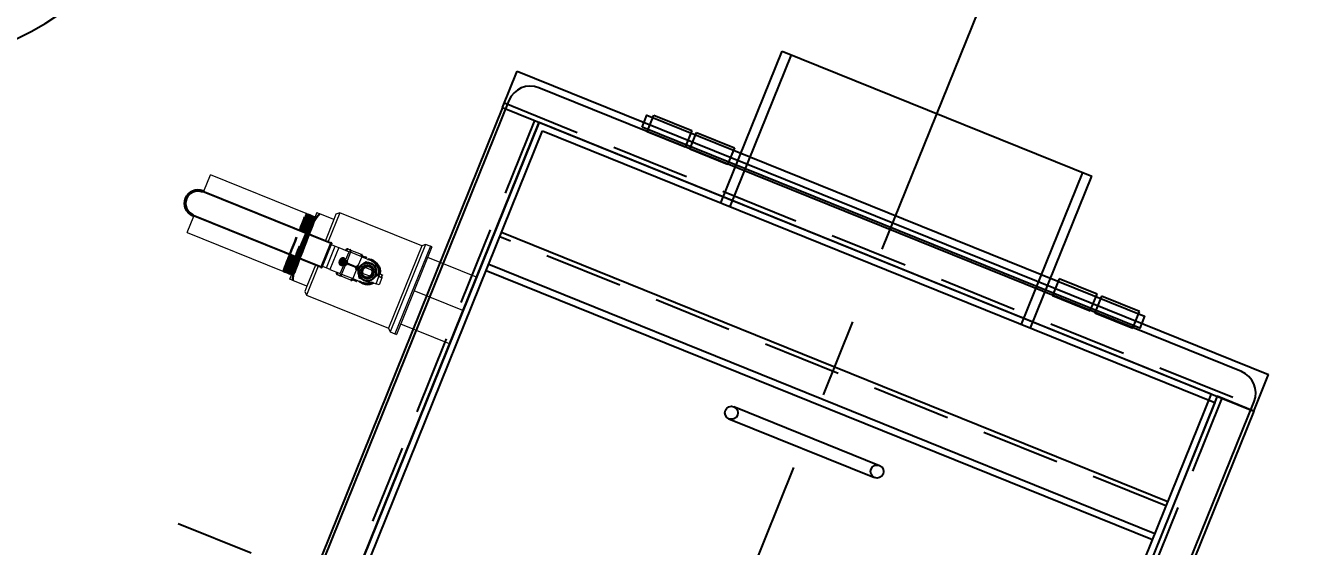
# Model space of a CAD drawing. Extents: x -1889 to 1550, y -1971 to 1122.
# Drawn here: x 401.24 to 450.37, y 809.19 to 829.07 of the extents above; entities that cross this region are included whole.
import ezdxf
from ezdxf.enums import TextEntityAlignment as Align

# ---------------------------------------------------------------- set-up
doc = ezdxf.new("R2010")
doc.units = 0
doc.header["$LTSCALE"] = 12
doc.header["$MEASUREMENT"] = 0
doc.linetypes.add('CENTER', pattern=[2, 1.25, -0.25, 0.25, -0.25])
doc.linetypes.add('HIDDEN', pattern=[0.375, 0.25, -0.125])
doc.layers.get('0').update_dxf_attribs({"linetype": 'CONTINUOUS'})
for name, color, linetype in [('1.25x1.25x.25', 34, 'CONTINUOUS'), ('12 PIPE', 7, 'CONTINUOUS'), ('CENTER', 6, 'CENTER'), ('COVER', 3, 'CONTINUOUS'), ('DIM', 1, 'CONTINUOUS'), ('HANDLE', 2, 'CONTINUOUS')]:
    doc.layers.add(name, color=color, linetype=linetype)
doc.layers.add('AM_0', color=7, linetype='CONTINUOUS', lineweight=30)
doc.styles.add('ROMANS', font='ROMANS.shx', dxfattribs={"width": 0.85, "height": 5.76})

# ---------------------------------------------------------------- blocks, each defined once
blk = doc.blocks.new('Nozzle Callout')
blk.add_line((0.25, 0), (-0.25, 0))
blk.add_circle((0, 0), 0.25)
at = {"style": 'ROMANS', "width": 0.9}
for tag, p in [('NZ-ID', (0, 0.125)), ('NZ-SZ', (0, -0.125))]:
    blk.add_attdef(tag, text='', height=0.0975, dxfattribs=at).set_placement(p, align=Align.MIDDLE)

msp = doc.modelspace()

# ---------------------------------------------------------------- linework, layer by layer
at = {"layer": '1.25x1.25x.25'}
for p, q in [((419.45021, 825.94701), (420.01212, 827.33779)), ((420.01212, 827.33779), (448.69687, 815.7484)), ((419.45021, 825.94701), (408.93781, 799.92792)), ((419.45021, 825.94701), (448.13496, 814.35762)), ((420.84099, 825.3851), (410.32859, 799.36601)), ((448.13496, 814.35762), (448.69687, 815.7484)), ((446.74418, 814.91953), (436.23179, 788.90043)), ((448.13496, 814.35762), (446.74418, 814.91953)), ((448.13496, 814.35762), (437.62256, 788.33852))]:
    msp.add_line(p, q, dxfattribs=at)
at = {"layer": '1.25x1.25x.25', "linetype": 'HIDDEN'}
for p, q in [((419.52045, 826.12086), (448.2052, 814.53147)), ((420.66714, 825.45534), (410.15474, 799.43624)), ((446.91803, 814.84929), (436.40563, 788.83019))]:
    msp.add_line(p, q, dxfattribs=at)
at = {"layer": '12 PIPE'}
for p, q in [((427.78814, 822.30864), (430.12943, 828.10354)), ((428.13583, 822.16816), (430.47712, 827.96306)), ((430.12943, 828.10354), (441.95102, 823.3273)), ((439.26204, 817.67288), (441.60333, 823.46778)), ((439.60973, 817.5324), (441.95102, 823.3273))]:
    msp.add_line(p, q, dxfattribs=at)
at = {"layer": 'AM_0', "lineweight": 18}
for p, q in [((408.04015, 822.74839), (408.29394, 823.37655)), ((411.94872, 821.89993), (408.29394, 823.37655)), ((407.98854, 822.7261), (408.00352, 822.76318)), ((412.87526, 820.75173), (407.98854, 822.7261)), ((408.00352, 822.76318), (412.89025, 820.78882)), ((407.40425, 821.17449), (407.65805, 821.80266)), ((407.63641, 821.85454), (407.62142, 821.81746)), ((412.50815, 819.84309), (407.62142, 821.81746)), ((407.63641, 821.85454), (412.52313, 819.88018)), ((411.89242, 821.7606), (411.69492, 821.27176)), ((411.86832, 821.69692), (411.89074, 821.75608)), ((411.89074, 821.75608), (411.89242, 821.7606)), ((411.94872, 821.89993), (411.89242, 821.7606)), ((411.99885, 821.86215), (411.94872, 821.89993)), ((412.0107, 821.87273), (411.9959, 821.86117)), ((412.02194, 821.86766), (412.01084, 821.87255)), ((412.02136, 821.86634), (412.02204, 821.86747)), ((412.02618, 821.83811), (412.02207, 821.86735)), ((412.06229, 821.81434), (412.02636, 821.84142)), ((412.10162, 821.83254), (412.09046, 821.83746)), ((412.35617, 821.93753), (412.09863, 821.30009)), ((412.09998, 821.82806), (412.09968, 821.82347)), ((412.12519, 821.76694), (412.10961, 821.77869)), ((412.18124, 821.79746), (412.17001, 821.8024)), ((412.20025, 821.72882), (412.19031, 821.73284)), ((412.26077, 821.76241), (412.24959, 821.76733)), ((412.35617, 821.93753), (412.47004, 821.89153)), ((413.00767, 821.67431), (412.47004, 821.89153)), ((413.00767, 821.67431), (412.68364, 820.87229)), ((413.22858, 821.93148), (412.78423, 820.83165)), ((413.08736, 821.87153), (413.00767, 821.67431)), ((413.22858, 821.93148), (413.08736, 821.87153)), ((416.36879, 820.66275), (413.22858, 821.93148)), ((407.40425, 821.17449), (411.05903, 819.69787)), ((411.76082, 821.41772), (411.70286, 821.26855)), ((411.80086, 821.28067), (411.78347, 821.23599)), ((412.05162, 821.20597), (412.02529, 821.13828)), ((412.03214, 821.13552), (412.09863, 821.30009)), ((412.52313, 819.88018), (412.87526, 820.75173)), ((412.91235, 820.73675), (412.56022, 819.86519)), ((412.7227, 819.82112), (413.05984, 820.65558)), ((413.19097, 820.60261), (412.85382, 819.76814)), ((412.89025, 820.78882), (412.87526, 820.75173)), ((412.91235, 820.73675), (412.87526, 820.75173)), ((412.90486, 820.7182), (413.05984, 820.65558)), ((413.05984, 820.65558), (413.19097, 820.60261)), ((413.19097, 820.60261), (413.58729, 820.44248)), ((413.61726, 820.51666), (413.54868, 820.54436)), ((413.61726, 820.51666), (414.04622, 820.34334)), ((416.36879, 820.66275), (415.09798, 817.51737)), ((416.50742, 820.7216), (415.15682, 817.37875)), ((416.69142, 820.64941), (415.33933, 817.30285)), ((416.75189, 820.62498), (415.3998, 817.27842)), ((416.50742, 820.7216), (416.36879, 820.66275)), ((416.69068, 820.64755), (416.50742, 820.7216)), ((416.75189, 820.62498), (416.69142, 820.64941)), ((411.31282, 820.32603), (411.05903, 819.69787)), ((411.33218, 820.31821), (411.32382, 820.29674)), ((411.326, 819.38778), (411.58355, 820.02521)), ((411.41283, 820.28563), (411.36432, 820.16083)), ((411.58355, 820.02521), (411.65004, 820.18979)), ((413.34472, 820.19054), (413.25066, 819.95775)), ((413.45618, 820.11797), (413.58729, 820.44248)), ((413.45618, 820.11797), (413.50863, 820.09678)), ((413.53111, 820.00141), (413.47866, 820.0226)), ((413.63974, 820.42129), (413.50863, 820.09678)), ((414.0687, 820.24798), (413.63974, 820.42129)), ((414.0687, 820.24798), (413.93759, 819.92346)), ((414.0687, 820.24798), (414.45279, 820.0928)), ((414.07243, 819.94664), (414.22893, 820.06892)), ((414.07593, 820.29899), (414.23045, 820.23655)), ((414.22671, 820.22728), (414.07666, 820.2879)), ((414.21172, 820.1902), (414.22671, 820.22728)), ((414.23598, 820.22354), (414.22099, 820.18645)), ((414.23045, 820.23655), (414.22671, 820.22728)), ((414.23598, 820.22354), (414.22671, 820.22728)), ((414.22893, 820.06892), (414.41308, 819.99452)), ((418.45287, 819.47431), (416.59093, 820.22658)), ((411.05903, 819.69787), (411.08088, 819.69518)), ((411.08036, 819.69892), (411.0817, 819.68939)), ((411.08191, 819.68944), (411.09335, 819.68523)), ((411.09309, 819.68631), (411.09447, 819.68826)), ((411.0936, 819.68539), (411.10362, 819.69322)), ((411.10316, 819.69245), (411.15963, 819.68551)), ((411.15944, 819.6869), (411.16332, 819.65929)), ((411.16344, 819.65942), (411.17503, 819.65515)), ((411.2067, 819.67973), (411.23945, 819.67571)), ((411.24517, 819.62932), (411.25651, 819.62514)), ((411.30794, 819.66533), (411.31788, 819.66131)), ((411.32684, 819.59924), (411.3383, 819.59502)), ((411.3383, 819.59786), (411.33981, 819.59912)), ((411.35916, 819.81172), (411.37951, 819.86556)), ((411.38956, 819.63524), (411.3995, 819.63122)), ((412.40213, 819.88593), (411.95777, 818.7861)), ((412.30154, 819.92657), (411.9775, 819.12455)), ((412.52313, 819.88018), (412.50815, 819.84309)), ((412.56022, 819.86519), (412.52313, 819.88018)), ((412.56771, 819.88374), (412.7227, 819.82112)), ((412.85382, 819.76814), (412.7227, 819.82112)), ((412.85382, 819.76814), (413.25015, 819.60802)), ((413.1516, 819.56155), (413.22018, 819.53384)), ((413.64914, 819.36053), (413.22018, 819.53384)), ((413.25015, 819.60802), (413.38126, 819.93253)), ((413.43371, 819.91134), (413.30259, 819.58683)), ((413.30259, 819.58683), (413.73156, 819.41351)), ((413.43371, 819.91134), (413.38126, 819.93253)), ((413.46368, 819.98551), (413.51612, 819.96432)), ((413.84019, 819.83339), (413.51612, 819.96432)), ((413.85517, 819.87048), (413.53111, 820.00141)), ((413.86267, 819.73803), (413.73156, 819.41351)), ((413.84019, 819.83339), (413.85517, 819.87048)), ((413.89453, 819.87351), (413.8664, 819.80388)), ((413.91592, 819.82436), (414.07243, 819.94664)), ((413.94356, 819.62769), (413.91592, 819.82436)), ((413.97121, 819.43101), (413.94356, 819.62769)), ((414.07066, 819.62703), (414.09765, 819.61612)), ((414.37713, 819.50321), (414.09765, 819.61612)), ((414.19131, 819.84792), (414.16431, 819.85883)), ((414.19131, 819.84792), (414.47078, 819.73501)), ((414.41308, 819.99452), (414.59723, 819.92012)), ((414.49777, 819.7241), (414.47078, 819.73501)), ((414.65251, 819.52676), (414.496, 819.40449)), ((414.59723, 819.92012), (414.62487, 819.72344)), ((414.62487, 819.72344), (414.65251, 819.52676)), ((414.71437, 819.51256), (414.70502, 819.5161)), ((414.74004, 819.61373), (414.73013, 819.61507)), ((414.73719, 819.6273), (414.85186, 819.55565)), ((414.84657, 819.54716), (414.74004, 819.61373)), ((414.81599, 819.4715), (414.84657, 819.54716)), ((414.85584, 819.54342), (414.82527, 819.46775)), ((414.84657, 819.54716), (414.85186, 819.55565)), ((414.85584, 819.54342), (414.84657, 819.54716)), ((411.43987, 819.34177), (411.326, 819.38778)), ((411.9775, 819.12455), (411.43987, 819.34177)), ((411.9775, 819.12455), (411.89782, 818.92733)), ((413.85585, 819.30937), (413.70132, 819.3718)), ((413.70955, 819.37926), (413.85959, 819.31864)), ((413.73156, 819.41351), (414.11564, 819.25833)), ((413.85585, 819.30937), (413.85959, 819.31864)), ((413.85959, 819.31864), (413.87458, 819.35573)), ((413.85959, 819.31864), (413.86886, 819.3149)), ((413.88385, 819.35198), (413.86886, 819.3149)), ((414.15535, 819.35661), (413.97121, 819.43101)), ((414.3395, 819.28221), (414.15535, 819.35661)), ((414.496, 819.40449), (414.3395, 819.28221)), ((414.37713, 819.50321), (414.40412, 819.4923)), ((414.48282, 819.27176), (414.61605, 819.21794)), ((414.61605, 819.21794), (414.72843, 819.49609)), ((414.73195, 819.17111), (414.61605, 819.21794)), ((414.72843, 819.49609), (414.70145, 819.50699)), ((414.71437, 819.51256), (414.81599, 819.4715)), ((414.72843, 819.49609), (414.84433, 819.44926)), ((414.84433, 819.44926), (414.73195, 819.17111)), ((414.81225, 819.46223), (414.81599, 819.4715)), ((414.82527, 819.46775), (414.81599, 819.4715)), ((411.89782, 818.92733), (411.95777, 818.7861)), ((411.95777, 818.7861), (415.09798, 817.51737)), ((417.93778, 818.19943), (416.07585, 818.9517)), ((417.4227, 816.92455), (415.56076, 817.67682)), ((415.09798, 817.51737), (415.15682, 817.37875)), ((415.15682, 817.37875), (415.34008, 817.30471)), ((415.33933, 817.30285), (415.3998, 817.27842))]:
    msp.add_line(p, q, dxfattribs=at)
at = {"layer": 'AM_0', "flags": 128}
for points in [[(411.40072, 819.63463), (411.48339, 819.61131), (411.49762, 819.65308), (411.52442, 819.72598), (411.56283, 819.8276), (411.61161, 819.95492), (411.66913, 820.10384), (411.73353, 820.2698), (411.8027, 820.44756), (411.8744, 820.63159), (411.94631, 820.81612), (412.01608, 820.99536), (412.08146, 821.16375), (412.1403, 821.31594), (412.19071, 821.44728), (412.231, 821.55355), (412.25986, 821.63155), (412.27627, 821.67872), (412.27969, 821.69375), (412.26988, 821.67604), (412.24715, 821.62632), (412.21206, 821.54603), (412.16571, 821.43786), (412.10942, 821.30512), (412.04495, 821.1521), (411.97421, 820.98357), (411.89937, 820.80491), (411.82271, 820.62173), (411.74657, 820.43983), (411.67328, 820.26498), (411.60504, 820.10265), (411.54398, 819.95807), (411.49189, 819.83571), (411.45039, 819.73956), (411.42067, 819.67256), (411.40365, 819.63698), (411.39972, 819.63382), (411.40901, 819.66339), (411.4311, 819.72461), (411.46527, 819.81575), (411.51033, 819.93384), (411.56484, 820.07532), (411.62698, 820.23567), (411.69474, 820.40996), (411.76592, 820.59268), (411.8382, 820.77814), (411.90925, 820.96055), (411.97674, 821.13416), (412.03851, 821.2936), (412.0925, 821.4338), (412.137, 821.55049), (412.17046, 821.63988), (412.19184, 821.69935), (412.20031, 821.72688), (412.19561, 821.72181), (412.17774, 821.68414), (412.14726, 821.61526), (412.10499, 821.51719), (412.05224, 821.39319), (411.99055, 821.24706), (411.92183, 821.08352), (411.84813, 820.90767), (411.77172, 820.72511), (411.69492, 820.54159), (411.62008, 820.36291), (411.54948, 820.19474), (411.48526, 820.04235), (411.4294, 819.91064), (411.38353, 819.80368), (411.3491, 819.725), (411.32703, 819.67696), (411.31804, 819.66125), (411.32225, 819.67824), (411.33954, 819.72761), (411.36923, 819.80765), (411.41038, 819.91605), (411.46156, 820.04929), (411.52115, 820.20333), (411.61473, 820.20406)], [(411.86832, 821.69692), (411.81947, 821.56945), (411.76082, 821.41772)], [(411.85276, 821.20799), (411.77604, 821.25045), (411.8372, 821.40803), (411.89273, 821.55173), (411.93783, 821.66957), (411.97382, 821.7649), (411.99753, 821.82979), (412.00967, 821.86609), (412.08883, 821.83376)], [(411.91941, 821.58721), (411.86446, 821.44463), (411.80086, 821.28067)], [(412.06, 821.8113), (412.06124, 821.81231), (412.05245, 821.78509), (412.03128, 821.72717), (412.00398, 821.65477), (411.96791, 821.56067), (411.92551, 821.4509), (411.87583, 821.32307), (411.83391, 821.21561)], [(411.93337, 821.17542), (411.87137, 821.25581), (411.9325, 821.41337), (411.98423, 821.54763), (412.02808, 821.6624), (412.06021, 821.74814), (412.08158, 821.80727), (412.09024, 821.83491), (412.16933, 821.80087)], [(411.89109, 821.1925), (411.90966, 821.24063), (411.96529, 821.3854), (412.01481, 821.51535), (412.05412, 821.61973), (412.08415, 821.70142), (412.10238, 821.75366), (412.1092, 821.77788), (412.10793, 821.77647)], [(412.12427, 821.76572), (412.12498, 821.76687), (412.11951, 821.74794), (412.1019, 821.69876), (412.07259, 821.62064), (412.03114, 821.51225), (411.98129, 821.38331), (411.92161, 821.22977), (411.90489, 821.18693)], [(411.99654, 821.79123), (411.96393, 821.70396), (411.91941, 821.58721)], [(412.0577, 821.70644), (412.01771, 821.60091), (411.9667, 821.46809)], [(412.01399, 821.14285), (411.96811, 821.2647), (412.02559, 821.41317), (412.07652, 821.54549), (412.11649, 821.65062), (412.14666, 821.73156), (412.16437, 821.78158), (412.17012, 821.80211), (412.24933, 821.76675)], [(411.97461, 821.15876), (412.02843, 821.29767), (412.08242, 821.43787), (412.12692, 821.55456), (412.16039, 821.64395), (412.18176, 821.70342), (412.19024, 821.73095), (412.18931, 821.72996)], [(412.02204, 821.86747), (412.01614, 821.8463), (411.99654, 821.79123)], [(412.11428, 821.61033), (412.06745, 821.48786), (412.01061, 821.34062)], [(412.16662, 821.50371), (412.11356, 821.36582), (412.05162, 821.20597)], [(412.09968, 821.82347), (412.08534, 821.78141), (412.0577, 821.70644)], [(412.09033, 821.83767), (412.0655, 821.81828), (412.05827, 821.81263)], [(412.10939, 821.77732), (412.10621, 821.79992), (412.10167, 821.83222)], [(412.17211, 821.76658), (412.14956, 821.70422), (412.11428, 821.61033)], [(412.16993, 821.80256), (412.14511, 821.78317), (412.12295, 821.76586)], [(412.23948, 821.69717), (412.20906, 821.61532), (412.16662, 821.50371)], [(412.18016, 821.7944), (412.18114, 821.7955), (412.17211, 821.76658)], [(412.19036, 821.73254), (412.18581, 821.76484), (412.18127, 821.79714)], [(412.24955, 821.76749), (412.22472, 821.74809), (412.20012, 821.72888)], [(412.25986, 821.75953), (412.25685, 821.74671), (412.23948, 821.69717)], [(412.26998, 821.69749), (412.26544, 821.72979), (412.2609, 821.76209)], [(411.32086, 820.32278), (411.32605, 820.33614), (411.39336, 820.50886), (411.46595, 820.69485), (411.52505, 820.84621), (411.58494, 820.99955)], [(411.9667, 821.46809), (411.90635, 821.31215), (411.86407, 821.20342)], [(412.01061, 821.34062), (411.94563, 821.17323), (411.9447, 821.17084)], [(412.09863, 821.30009), (412.08093, 821.2545), (412.04134, 821.1318)], [(411.16387, 819.66124), (411.08377, 819.6991), (411.09711, 819.7382), (411.12304, 819.80876), (411.15941, 819.90486), (411.20712, 820.02932), (411.26218, 820.1717), (411.40152, 820.2902)], [(411.24558, 819.63134), (411.16751, 819.67565), (411.18427, 819.72351), (411.21231, 819.79901), (411.25231, 819.90435), (411.30089, 820.03073), (411.35937, 820.18179), (411.48216, 820.25762)], [(411.32382, 820.29674), (411.25909, 820.12997), (411.20275, 819.98398)], [(411.20687, 819.6811), (411.20612, 819.67996), (411.21079, 819.69884), (411.22717, 819.7465), (411.25563, 819.82431), (411.29382, 819.92591), (411.34265, 820.05416), (411.39812, 820.19851), (411.42918, 820.27902)], [(411.46228, 820.26565), (411.44579, 820.22342), (411.38703, 820.0724), (411.33752, 819.94443), (411.29584, 819.83569), (411.26558, 819.75537), (411.24588, 819.70105), (411.23847, 819.67727), (411.23928, 819.67831)], [(411.32766, 819.60238), (411.24493, 819.63049), (411.25227, 819.65501), (411.27153, 819.70881), (411.30318, 819.79347), (411.34451, 819.90191), (411.39665, 820.03726), (411.45515, 820.18823), (411.5628, 820.22504)], [(411.36432, 820.16083), (411.30466, 820.0066), (411.25454, 819.87598)], [(411.40788, 820.03248), (411.354, 819.89256), (411.31068, 819.7788)], [(411.3911, 819.63907), (411.47331, 819.61539), (411.48754, 819.65716), (411.51434, 819.73006), (411.55275, 819.83168), (411.60154, 819.95899), (411.65905, 820.10791), (411.60465, 820.20813)], [(411.49347, 820.25305), (411.47056, 820.19419), (411.40788, 820.03248)], [(411.47921, 819.76698), (411.43083, 819.88405), (411.48212, 820.01721), (411.54285, 820.17376), (411.64341, 820.19247)], [(411.57409, 820.22047), (411.5123, 820.06134), (411.45494, 819.91281)], [(411.6583, 820.18645), (411.65749, 820.18507), (411.58355, 820.02521)], [(413.41872, 820.02525), (413.43064, 820.06893), (413.43144, 820.11186), (413.42101, 820.14937), (413.4005, 820.17742), (413.37212, 820.19294), (413.33895, 820.19427), (413.30459, 820.18126), (413.27275, 820.15532), (413.24689, 820.11926), (413.22981, 820.07699), (413.22336, 820.03308), (413.22824, 819.99231), (413.24393, 819.95907), (413.26871, 819.93699), (413.29991, 819.92844), (413.33414, 819.93437), (413.3677, 819.95411), (413.39695, 819.98554), (413.41872, 820.02525)], [(414.3011, 820.15408), (414.36831, 820.1473), (414.44595, 820.12615), (414.52131, 820.09166), (414.64468, 819.9939), (414.73144, 819.86152), (414.7578, 819.78556), (414.77128, 819.70374), (414.76375, 819.6107)], [(411.12231, 819.77176), (411.10088, 819.71214), (411.09309, 819.68631)], [(411.20275, 819.98398), (411.15664, 819.86336), (411.12231, 819.77176)], [(411.17525, 819.65533), (411.20096, 819.67541), (411.20867, 819.68144)], [(411.18915, 819.70102), (411.17608, 819.66211), (411.17656, 819.65931)], [(411.25454, 819.87598), (411.2156, 819.77306), (411.18915, 819.70102)], [(411.23809, 819.67815), (411.24058, 819.66045), (411.24497, 819.62926)], [(411.26111, 819.64298), (411.25652, 819.62514), (411.25753, 819.62692)], [(411.2569, 819.6253), (411.28261, 819.64538), (411.30808, 819.66527)], [(411.31068, 819.7788), (411.27937, 819.69473), (411.26111, 819.64298)], [(411.31784, 819.66161), (411.32222, 819.63042), (411.32661, 819.59923)], [(411.37149, 819.69313), (411.34816, 819.62883), (411.3383, 819.59786)], [(411.33852, 819.59521), (411.36423, 819.61529), (411.3897, 819.63518)], [(411.45494, 819.91281), (411.40748, 819.78878), (411.37149, 819.69313)], [(411.39946, 819.63152), (411.40385, 819.60032), (411.40824, 819.56913)], [(414.51803, 819.25754), (414.45443, 819.22271), (414.37566, 819.20235), (414.29206, 819.19525), (414.21055, 819.20198), (414.12869, 819.22279), (413.98784, 819.29855), (413.97033, 819.31704)]]:
    msp.add_lwpolyline(points, dxfattribs=at)
at = {"layer": 'AM_0'}
msp.add_circle((414.28422, 819.67556), 0.25471, dxfattribs=at)
for centre, radius, start, end in [((407.81247, 822.29032), 0.51, 68, 248), ((407.81247, 822.29032), 0.47, 68, 248), ((364.77987, 839.49324), 50.33926, 338.774022, 339.368733), ((400.36129, 825.83948), 12.33024, 338.048981, 341.062294), ((396.38307, 827.59413), 16.57016, 339.151771, 339.387219), ((414.09302, 820.45998), 2.16411, 138.586343, 157.157499), ((674.72794, 718.05934), 282.33172, 158.6919123, 158.7827578), ((412.87526, 820.75173), 0.04, 338, 68), ((413.53557, 820.47416), 0.07141, 79.421754, 166.049467), ((413.57792, 820.45705), 0.07141, 329.950533, 56.578246), ((422.22655, 815.81369), 11.80212, 157.536798, 160.778464), ((422.31362, 815.87065), 11.84449, 157.951703, 161.163997), ((423.68892, 815.26978), 13.28469, 157.77613, 160.579195), ((458.10496, 802.2287), 49.94323, 158.859397, 159.320615), ((724.14978, 694.3597), 337.01182, 158.0674663, 158.1358038), ((413.51978, 819.26135), 2.08146, 158.470309, 177.785849), ((413.21289, 820.09739), 0.14426, 283.097377, 342.06102), ((413.22055, 820.11633), 0.14426, 333.93898, 32.902623), ((413.51799, 820.08221), 0.07141, 149.950533, 236.578246), ((413.57044, 820.06102), 0.07141, 149.950533, 236.578246), ((414.00689, 820.28374), 0.07141, 329.950533, 56.578246), ((414.28422, 819.67556), 0.344, 68, 128), ((414.22671, 820.22728), 0.01, 338, 68), ((414.28422, 819.67556), 0.45, 338, 68), ((412.52313, 819.88018), 0.04, 248, 338), ((413.19093, 819.62115), 0.07141, 149.950533, 236.578246), ((413.23329, 819.60404), 0.07141, 259.421754, 346.049467), ((413.45057, 819.91531), 0.07141, 79.421754, 166.049467), ((413.50301, 819.89412), 0.07141, 79.421754, 166.049467), ((413.80086, 819.77379), 0.07141, 329.950533, 56.578246), ((413.86828, 819.94068), 0.07141, 259.421754, 346.049467), ((414.28422, 819.67556), 0.344, 128, 188), ((414.28422, 819.67556), 0.344, 188, 248), ((414.28422, 819.67556), 0.219, 123.195626, 192.804374), ((414.28422, 819.67556), 0.219, 192.804374, 303.195626), ((414.28422, 819.67556), 0.1958, 118.3276, 197.6724), ((414.28422, 819.67556), 0.219, 12.804374, 123.195626), ((414.28422, 819.67556), 0.1958, 298.3276, 17.6724), ((414.28422, 819.67556), 0.219, 303.195626, 12.804374), ((414.28422, 819.67556), 0.344, 8, 68), ((414.28422, 819.67556), 0.344, 308, 8), ((414.28422, 819.67556), 0.46, 339.245659, 352.274486), ((414.74249, 819.63578), 0.01, 175.038347, 238), ((414.51692, 819.57399), 0.22663, 10.097456, 13.603727), ((414.84657, 819.54716), 0.01, 338, 58), ((413.66225, 819.43073), 0.07141, 259.421754, 346.049467), ((413.85959, 819.31864), 0.01, 248, 338), ((414.28422, 819.67556), 0.45, 248, 296.189685), ((414.28422, 819.67556), 0.344, 248, 308), ((414.60592, 819.55098), 0.11506, 335.509302, 340.490698), ((414.81599, 819.4715), 0.01, 248, 338)]:
    msp.add_arc(centre, radius, start, end, dxfattribs=at)
at = {"layer": 'CENTER'}
for p, q in [((415.96871, 776.03669), (450.37088, 861.18503)), ((426.53458, 802.18813), (405.83229, 810.5524))]:
    msp.add_line(p, q, dxfattribs=at)
at = {"layer": 'COVER'}
for p, q in [((447.66433, 815.86223), (420.83395, 826.70241)), ((419.69488, 826.21891), (412.34322, 808.02292)), ((424.97242, 825.01631), (425.22996, 825.65374)), ((425.22996, 825.65374), (426.67868, 825.06842)), ((410.42224, 799.5978), (420.84099, 825.3851)), ((410.56038, 799.27235), (420.97913, 825.05965)), ((420.84099, 825.3851), (446.51239, 815.01318)), ((420.97913, 825.05965), (446.65053, 814.68773)), ((426.42114, 824.43098), (424.97242, 825.01631)), ((426.67868, 825.06842), (426.42114, 824.43098)), ((426.59499, 824.36074), (426.85253, 824.99818)), ((426.85253, 824.99818), (428.30126, 824.41286)), ((428.04371, 823.77542), (426.59499, 824.36074)), ((428.30126, 824.41286), (428.04371, 823.77542)), ((444.84938, 810.8971), (419.40978, 821.17537)), ((418.82514, 819.72835), (444.26475, 809.45008)), ((418.91879, 819.96014), (444.3584, 809.68188)), ((440.70234, 819.4025), (440.4448, 818.76506)), ((442.15106, 818.81717), (440.70234, 819.4025)), ((440.4448, 818.76506), (441.89352, 818.17974)), ((441.89352, 818.17974), (442.15106, 818.81717)), ((442.32491, 818.74694), (442.06737, 818.1095)), ((443.77364, 818.16161), (442.32491, 818.74694)), ((442.06737, 818.1095), (443.51609, 817.52417)), ((443.51609, 817.52417), (443.77364, 818.16161)), ((446.51239, 815.01318), (436.09364, 789.22588)), ((446.65053, 814.68773), (436.23179, 788.90043)), ((440.79618, 796.52718), (448.14783, 814.72317))]:
    msp.add_line(p, q, dxfattribs=at)
at = {"layer": 'COVER', "linetype": 'HIDDEN'}
msp.add_line((444.78316, 810.73319), (419.34355, 821.01146), dxfattribs=at)
at = {"layer": 'COVER'}
msp.add_lwpolyline([(424.77574, 825.19688), (424.96304, 825.66047), (443.97031, 817.98104), (443.78301, 817.51745)], close=True, dxfattribs=at)
for centre, start, end in [((420.50616, 825.89113), 68, 158), ((447.33655, 815.05095), 338, 68)]:
    msp.add_arc(centre, 0.875, start, end, dxfattribs=at)
at = {"layer": 'HANDLE'}
for p, q in [((428.28343, 814.52508), (433.84653, 812.27744)), ((428.09613, 814.06149), (433.65923, 811.81385))]:
    msp.add_line(p, q, dxfattribs=at)
for centre in [(428.18978, 814.29328), (433.75288, 812.04564)]:
    msp.add_circle(centre, 0.25, dxfattribs=at)

# ---------------------------------------------------------------- block references
at = {"layer": 'DIM'}
ref = msp.add_blockref('Nozzle Callout', (395.75575, 839.42065), dxfattribs=dict(at, xscale=-48, yscale=48, zscale=48))
ref.add_attrib('NZ-ID', 'N11a', dxfattribs={"layer": '0', "height": 4.68, "style": 'ROMANS', "width": 0.9}).set_placement((395.75575, 845.42065), align=Align.MIDDLE)
ref.add_attrib('NZ-SZ', '1"', dxfattribs={"layer": '0', "height": 4.68, "style": 'ROMANS', "width": 0.9}).set_placement((395.75575, 833.42065), align=Align.MIDDLE)

doc.saveas('drawing.dxf')
